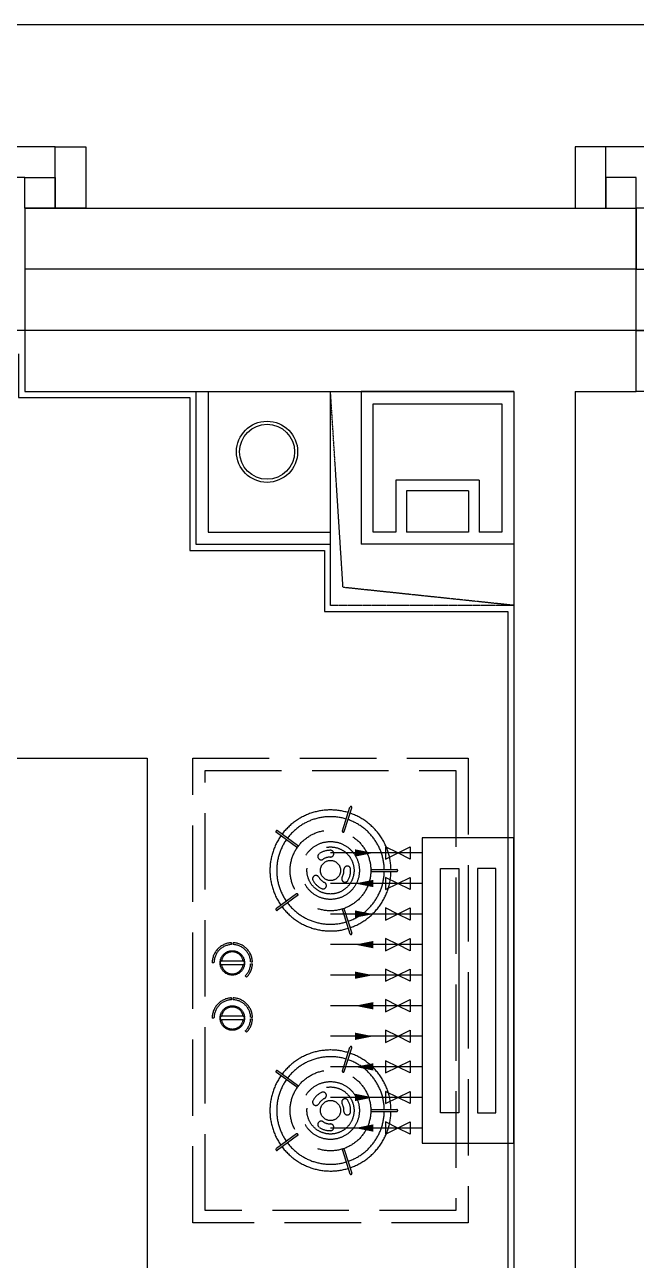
# Model space of a CAD drawing. Header units: millimetres. Extents: x -28014 to 297841, y -81741 to 47579.
# Drawn here: x 238939 to 239939, y -24880 to -22859 of the extents above; entities that cross this region are included whole.
import ezdxf

# ---------------------------------------------------------------- set-up
doc = ezdxf.new("R2010")
doc.units = ezdxf.units.MM
doc.header["$MEASUREMENT"] = 0
for name, pattern in [('__DASH', [0.35, 0.25, -0.1]), ('DASH', [0.35, 0.25, -0.1]), ('DOTE', [2.42, 2, -0.2, 0.02, -0.2])]:
    doc.linetypes.add(name, pattern=pattern)
for name, color, linetype in [('A-墙体-面层', 6, 'Continuous'), ('A-暖通-设备', 20, 'Continuous'), ('A-楼面-下部', 23, 'Continuous'), ('A-楼面-装饰', 41, 'Continuous'), ('A-结构-梁体', 5, 'DASH'), ('A-轴网-轴网', 1, 'DOTE'), ('AR9-墙线', 160, 'Continuous'), ('AR9-建筑幕墙（窗）', 12, 'Continuous'), ('AR9-建筑给排水（立管）', 4, 'Continuous'), ('DS-4BS-墙体完成面', 20, 'Continuous'), ('FF-厨卫（地坪隐）', 31, 'Continuous'), ('SURFACE', 6, 'Continuous'), ('装饰', 152, 'Continuous')]:
    doc.layers.add(name, color=color, linetype=linetype)

# ---------------------------------------------------------------- blocks, each defined once
blk = doc.blocks.new('jfsq5')
at = {"layer": 'A-暖通-设备'}
for p, q in [((-225, 150), (-225, 300)), ((-175, 150), (-175, 300)), ((-125, 150), (-125, 300)), ((-75, 150), (-75, 300)), ((-25, 150), (-25, 300)), ((25, 150), (25, 300)), ((75, 150), (75, 300)), ((125, 150), (125, 300)), ((175, 150), (175, 300)), ((225, 150), (225, 300))]:
    blk.add_line(p, q, dxfattribs=at)
for points in [[(-225, 230, 12, 0, 0), (-225, 260, 12, 0, 0)], [(-175, 230, 0, 12, 0), (-175, 260, 0, 12, 0)], [(-125, 230, 12, 0, 0), (-125, 260, 12, 0, 0)], [(-75, 230, 0, 12, 0), (-75, 260, 0, 12, 0)], [(-25, 230, 12, 0, 0), (-25, 260, 12, 0, 0)], [(25, 230, 0, 12, 0), (25, 260, 0, 12, 0)], [(75, 230, 12, 0, 0), (75, 260, 12, 0, 0)], [(125, 230, 0, 12, 0), (125, 260, 0, 12, 0)], [(175, 230, 12, 0, 0), (175, 260, 12, 0, 0)], [(225, 230, 0, 12, 0), (225, 260, 0, 12, 0)]]:
    blk.add_lwpolyline(points, format="xyseb", dxfattribs=at)
for points in [[(-225, 190), (-215, 210), (-235, 210), (-215, 170), (-235, 170), (-225, 190)], [(-175, 190), (-165, 210), (-185, 210), (-165, 170), (-185, 170), (-175, 190)], [(-125, 190), (-115, 210), (-135, 210), (-115, 170), (-135, 170), (-125, 190)], [(-75, 190), (-65, 210), (-85, 210), (-65, 170), (-85, 170), (-75, 190)], [(-25, 190), (-15, 210), (-35, 210), (-15, 170), (-35, 170), (-25, 190)], [(25, 190), (35, 210), (15, 210), (35, 170), (15, 170), (25, 190)], [(75, 190), (85, 210), (65, 210), (85, 170), (65, 170), (75, 190)], [(125, 190), (135, 210), (115, 210), (135, 170), (115, 170), (125, 190)], [(175, 190), (185, 210), (165, 210), (185, 170), (165, 170), (175, 190)], [(225, 190), (235, 210), (215, 210), (235, 170), (215, 170), (225, 190)]]:
    blk.add_lwpolyline(points, dxfattribs=at)
blk.add_lwpolyline([(250, 0), (250, 150), (-250, 150), (-250, 0)], close=True, dxfattribs=at)
at = {"layer": 'A-暖通-设备', "lineweight": -3}
for points in [[(-200, 120.1), (199.7, 120.1), (199.7, 90.3), (-200, 90.3)], [(-200, 29.9), (199.7, 29.9), (199.7, 59.7), (-200, 59.7)]]:
    blk.add_lwpolyline(points, close=True, dxfattribs=at)
blk = doc.blocks.new('d')
at = {"layer": 'FF-厨卫（地坪隐）', "color": 8, "linetype": '__DASH', "ltscale": 500}
for p, q in [((79843.4, -64923.5), (79843.4, -64882.9)), ((79846.7, -64923.5), (79846.7, -64882.9)), ((80236.1, -64923.5), (80236.1, -64882.9)), ((80239.4, -64923.5), (80239.4, -64882.9)), ((79780.2, -64971.8), (79741.6, -64959.3)), ((79781.3, -64968.7), (79742.6, -64956.1)), ((79908.9, -64968.7), (79947.6, -64956.1)), ((79909.9, -64971.8), (79948.6, -64959.3)), ((80172.9, -64971.8), (80134.3, -64959.3)), ((80173.9, -64968.7), (80135.3, -64956.1)), ((80301.6, -64968.7), (80340.2, -64956.1)), ((80302.6, -64971.8), (80341.3, -64959.3)), ((79804, -65044.9), (79780.1, -65077.8)), ((79806.7, -65046.9), (79782.8, -65079.7)), ((79883.5, -65046.9), (79907.4, -65079.7)), ((79886.2, -65044.9), (79910.1, -65077.8)), ((80196.7, -65044.9), (80172.8, -65077.8)), ((80199.3, -65046.9), (80175.5, -65079.7)), ((80276.2, -65046.9), (80300.1, -65079.7)), ((80278.9, -65044.9), (80302.7, -65077.8)), ((79994.8, -65121.7), (79994.8, -65118.7)), ((79997.8, -65121.7), (79997.8, -65118.7)), ((80017.6, -65130.5), (80019.7, -65128.3)), ((80085, -65121.7), (80085, -65118.7)), ((80088, -65121.7), (80088, -65118.7)), ((80107.7, -65130.5), (80109.9, -65128.3)), ((79993.3, -65134.4), (79993.3, -65168.9)), ((79999.3, -65134.4), (79999.3, -65168.9)), ((80083.5, -65134.4), (80083.5, -65168.9)), ((80089.5, -65134.4), (80089.5, -65168.9)), ((79966.4, -65150.2), (79963.3, -65150.2)), ((79966.4, -65153.2), (79963.3, -65153.2)), ((80056.6, -65150.2), (80053.5, -65150.2)), ((80056.6, -65153.2), (80053.5, -65153.2)), ((79996.3, -65181.7), (79996.3, -65184.7)), ((80086.5, -65181.7), (80086.5, -65184.7))]:
    blk.add_line(p, q, dxfattribs=at)
at = {"layer": 'FF-厨卫（地坪隐）', "linetype": '__DASH', "ltscale": 500}
blk.add_lwpolyline([(79661.4, -64766.2), (80421.4, -64766.2), (80421.4, -65216.2), (79661.4, -65216.2)], close=True, dxfattribs=at)
at = {"layer": 'FF-厨卫（地坪隐）', "color": 8, "linetype": '__DASH', "ltscale": 500}
blk.add_lwpolyline([(79681.4, -64786.2), (80401.4, -64786.2), (80401.4, -65196.2), (79681.4, -65196.2)], close=True, dxfattribs=at)
for centre, radius in [((79845.1, -64991.2), 66), ((80237.8, -64991.2), 66), ((79845.1, -64991.2), 47.3), ((80237.8, -64991.2), 47.3), ((79845.1, -64991.2), 38.5), ((80237.8, -64991.2), 38.5), ((79845.1, -64991.2), 16.5), ((80237.8, -64991.2), 16.5), ((79996.3, -65151.7), 20), ((80086.5, -65151.7), 20)]:
    blk.add_circle(centre, radius, dxfattribs=at)
for centre, radius, start, end in [((79845.1, -64882.9), 1.65, 0.0007, 180.0007), ((80237.8, -64882.9), 1.65, 359.9993, 179.9993), ((79845.1, -64991.2), 99, 90.9556, 161.0457), ((79845.1, -64991.2), 88, 91.075, 160.9263), ((79845.1, -64991.2), 99, 18.9556, 89.0457), ((79845.1, -64991.2), 88, 19.075, 88.9263), ((80237.8, -64991.2), 99, 90.9543, 161.0444), ((80237.8, -64991.2), 88, 91.0737, 160.925), ((80237.8, -64991.2), 99, 18.9543, 89.0444), ((80237.8, -64991.2), 88, 19.0737, 88.925), ((79845.1, -64923.5), 1.65, 180.0007, 0.0007), ((80237.8, -64923.5), 1.65, 179.9993, 359.9993), ((79742.1, -64957.7), 1.65, 72.0007, 252.0007), ((79845.1, -64991.2), 99, 162.9556, 233.0457), ((79845.1, -64991.2), 88, 163.075, 232.9263), ((79843.4, -64963.7), 5.5, 93.5265, 273.5265), ((79845.1, -64991.2), 33, 60.0007, 93.5265), ((79858.8, -64967.4), 5.5, 240.0007, 60.0007), ((79845.1, -64991.2), 88, 307.075, 16.9263), ((79845.1, -64991.2), 99, 306.9556, 17.0457), ((79948.1, -64957.7), 1.65, 288.0007, 108.0007), ((80134.8, -64957.7), 1.65, 71.9993, 251.9993), ((80237.8, -64991.2), 99, 162.9543, 233.0444), ((80237.8, -64991.2), 88, 163.0737, 232.925), ((80224, -64967.4), 5.5, 119.9993, 299.9993), ((80237.8, -64991.2), 33, 86.4735, 119.9993), ((80239.5, -64963.7), 5.5, 266.4735, 86.4735), ((80237.8, -64991.2), 88, 307.0737, 16.925), ((80237.8, -64991.2), 99, 306.9543, 17.0444), ((80340.7, -64957.7), 1.65, 287.9993, 107.9993), ((79780.8, -64970.3), 1.65, 252.0007, 72.0007), ((79817.6, -64991.2), 5.5, 0.0007, 180.0007), ((79845.1, -64991.2), 22, 60.0007, 93.5265), ((79909.4, -64970.3), 1.65, 108.0007, 288.0007), ((80173.4, -64970.3), 1.65, 251.9993, 71.9993), ((80237.8, -64991.2), 22, 86.4735, 119.9993), ((80265.3, -64991.2), 5.5, 359.9993, 179.9993), ((80302.1, -64970.3), 1.65, 107.9993, 287.9993), ((79845.1, -64991.2), 33, 180.0007, 213.5265), ((79822.2, -65006.4), 5.5, 213.5265, 33.5265), ((79845.1, -64991.2), 22, 180.0007, 213.5265), ((79845.1, -64991.2), 22, 300.0007, 333.5265), ((79845.1, -64991.2), 33, 300.0007, 333.5265), ((79869.7, -65003.4), 5.5, 333.5265, 153.5265), ((80213.2, -65003.4), 5.5, 26.4735, 206.4735), ((80237.8, -64991.2), 33, 206.4735, 239.9993), ((80237.8, -64991.2), 22, 206.4735, 239.9993), ((80260.7, -65006.4), 5.5, 146.4735, 326.4735), ((80237.8, -64991.2), 22, 326.4735, 359.9993), ((80237.8, -64991.2), 33, 326.4735, 359.9993), ((79858.8, -65015), 5.5, 120.0007, 300.0007), ((80224, -65015), 5.5, 239.9993, 59.9993), ((79805.3, -65045.9), 1.65, 324.0007, 144.0007), ((79884.9, -65045.9), 1.65, 36.0007, 216.0007), ((80198, -65045.9), 1.65, 323.9993, 143.9993), ((80277.5, -65045.9), 1.65, 35.9993, 215.9993), ((79845.1, -64991.2), 88, 235.075, 304.9263), ((80237.8, -64991.2), 88, 235.0737, 304.925), ((79781.5, -65078.8), 1.65, 144.0007, 324.0007), ((79845.1, -64991.2), 99, 234.9556, 305.0457), ((79908.7, -65078.8), 1.65, 216.0007, 36.0007), ((80174.1, -65078.8), 1.65, 143.9993, 323.9993), ((80237.8, -64991.2), 99, 234.9543, 305.0444), ((80301.4, -65078.8), 1.65, 215.9993, 35.9993), ((79996.3, -65151.7), 33, 92.6046, 177.3941), ((79996.3, -65151.7), 30, 92.8653, 177.1333), ((79996.3, -65151.7), 33, 44.9993, 87.3941), ((79996.3, -65151.7), 30, 44.9993, 87.1333), ((80086.5, -65151.7), 33, 92.6046, 177.3941), ((80086.5, -65151.7), 30, 92.8653, 177.1333), ((80086.5, -65151.7), 33, 44.9993, 87.3941), ((80086.5, -65151.7), 30, 44.9993, 87.1333), ((79996.3, -65151.7), 18, 99.5934, 260.4053), ((79996.3, -65134.7), 3.01, 355.1237, 184.8749), ((79996.3, -65151.7), 18, 279.5934, 80.4053), ((80086.5, -65151.7), 18, 99.5934, 260.4053), ((80086.5, -65134.7), 3.01, 355.1237, 184.8749), ((80086.5, -65151.7), 18, 279.5934, 80.4053), ((79996.3, -65151.7), 33, 182.6046, 269.9993), ((79996.3, -65151.7), 30, 182.8653, 269.9993), ((79996.3, -65168.7), 3.01, 175.1237, 4.8749), ((80086.5, -65151.7), 33, 182.6046, 269.9993), ((80086.5, -65151.7), 30, 182.8653, 269.9993), ((80086.5, -65168.7), 3.01, 175.1237, 4.8749)]:
    blk.add_arc(centre, radius, start, end, dxfattribs=at)
blk = doc.blocks.new('rw332')
at = {"layer": 'AR9-墙线', "ltscale": 10, "extrusion": (0, 0, -1)}
for p, q in [((-250, 0), (-250, -250)), ((0, 0), (-250, 0)), ((0, 0), (0, -250)), ((-193.1, -145), (-193.1, -230)), ((-56.9, -145), (-193.1, -145)), ((-56.9, -145), (-56.9, -230)), ((-175.6, -162.5), (-175.6, -230)), ((-74.4, -162.5), (-175.6, -162.5)), ((-74.4, -162.5), (-74.4, -230)), ((0, -250), (-250, -250))]:
    blk.add_line(p, q, dxfattribs=at)
at = {"layer": 'AR9-墙线', "ltscale": 10}
blk.add_line((-74.4, -230), (-175.6, -230), dxfattribs=at)
at = {"layer": 'AR9-墙线'}
for points in [[(-520, 0), (-520, -250), (-300, -250)], [(-500, 0), (-500, -230), (-300, -230)]]:
    blk.add_lwpolyline(points, dxfattribs=at)
at = {"layer": 'AR9-墙线', "linetype": 'DASH', "ltscale": 0.5}
for points in [[(0, -350), (-300, -350), (-300, 0)], [(0, -350), (-279.5, -320.6), (-300, 0)]]:
    blk.add_lwpolyline(points, dxfattribs=at)
at = {"layer": 'AR9-墙线', "ltscale": 10}
blk.add_lwpolyline([(-193.1, -230), (-230, -230), (-230, -20), (-20, -20), (-20, -230), (-56.9, -230)], dxfattribs=at)
at = {"layer": 'AR9-建筑给排水（立管）'}
for radius in [50, 45]:
    blk.add_circle((-403.7, -98.7), radius, dxfattribs=at)
blk = doc.blocks.new('$WINLIB2D$00000001')
at = {"color": 0}
for points in [[(-0.5, 0.5), (-0.5, -0.5)], [(-0.5, 0.5), (0.5, 0.5)], [(0.5, -0.5), (0.5, 0.5)], [(0.5, 0.1667), (-0.5, 0.1667)], [(0.5, -0.1667), (-0.5, -0.1667)], [(-0.5, -0.5), (0.5, -0.5)]]:
    blk.add_lwpolyline(points, dxfattribs=at)
blk = doc.blocks.new('dfgfthy')
at = {"layer": 'A-轴网-轴网'}
for p, q in [((30632.5, 12280.6), (6009.1, 12280.6)), ((30632.5, 11780.6), (6009.1, 11780.6))]:
    blk.add_line(p, q, dxfattribs=at)

msp = doc.modelspace()

# ---------------------------------------------------------------- linework, layer by layer
at = {"layer": 'A-楼面-下部', "ltscale": 0.01}
for points in [[(238989.033, -23059.028), (238139.033, -23059.028)], [(241789.034, -23059.028), (239889.034, -23059.028)]]:
    msp.add_lwpolyline(points, dxfattribs=at)
at = {"layer": 'A-楼面-装饰', "ltscale": 0.01}
msp.add_lwpolyline([(238939.033, -23109.028), (238189.033, -23109.028)], dxfattribs=at)
at = {"layer": 'A-结构-梁体'}
msp.add_lwpolyline([(239439.033, -23809.028), (239439.034, -23459.028)], dxfattribs=at)
at = {"layer": 'AR9-墙线'}
for p, q in [((239839.033, -23259.028), (238939.033, -23259.028)), ((238939.033, -23259.028), (238939.033, -23459.028)), ((239939.033, -23259.028), (239839.033, -23259.028)), ((239939.033, -23459.028), (239939.033, -23259.028)), ((238939.033, -23459.028), (239739.033, -23459.028)), ((239739.033, -23459.028), (239739.033, -26259.028)), ((239839.033, -23459.028), (239839.033, -26259.028)), ((239839.033, -23459.028), (239939.033, -23459.028))]:
    msp.add_line(p, q, dxfattribs=at)
at = {"layer": 'DS-4BS-墙体完成面'}
msp.add_lwpolyline([(238929.033, -23397.361), (238929.033, -23469.028), (239209.033, -23469.028), (239209.034, -23719.028), (239429.034, -23719.028), (239429.034, -23819.028), (239729.033, -23819.028), (239729.033, -26249.028), (239039.033, -26249.028)], dxfattribs=at)
at = {"layer": 'FF-厨卫（地坪隐）'}
msp.add_lwpolyline([(238139.033, -24059.028), (239139.033, -24059.028), (239139.033, -26259.028)], dxfattribs=at)
at = {"layer": 'SURFACE'}
for p, q in [((238939.033, -23159.028), (238939.033, -23259.028)), ((238939.033, -23159.028), (239839.033, -23159.028)), ((239839.033, -23159.028), (239939.033, -23159.028)), ((239939.033, -23159.028), (239939.033, -23259.028))]:
    msp.add_line(p, q, dxfattribs=at)
at = {"layer": '装饰'}
for points in [[(239039.033, -23059.028), (239039.033, -23159.028), (238989.033, -23159.028), (238989.033, -23059.028)], [(239839.033, -23059.028), (239839.033, -23159.028), (239889.033, -23159.028), (239889.033, -23059.028)], [(238989.033, -23159.028), (238939.033, -23159.028), (238939.033, -23109.028), (238989.033, -23109.028)], [(239889.033, -23159.028), (239939.033, -23159.028), (239939.033, -23109.028), (239889.033, -23109.028)]]:
    msp.add_lwpolyline(points, close=True, dxfattribs=at)

# ---------------------------------------------------------------- block references
msp.add_blockref('dfgfthy', (216097.097, -35139.657))
at = {"layer": 'A-墙体-面层'}
msp.add_blockref('rw332', (239739.033, -23459.028), dxfattribs=at)
at = {"layer": 'A-暖通-设备', "rotation": 90}
msp.add_blockref('jfsq5', (239739.033, -24439.025), dxfattribs=at)
at = {"layer": 'AR9-建筑幕墙（窗）', "xscale": -1800, "yscale": 300, "zscale": -1800}
msp.add_blockref('$WINLIB2D$00000001', (240839.033, -23309.028), dxfattribs=at)
at = {"layer": 'FF-厨卫（地坪隐）', "extrusion": (0, 0, -1), "xscale": -1, "zscale": -1, "rotation": 90}
msp.add_blockref('d', (-304430.211, 55602.406), dxfattribs=at)

doc.saveas('drawing.dxf')
